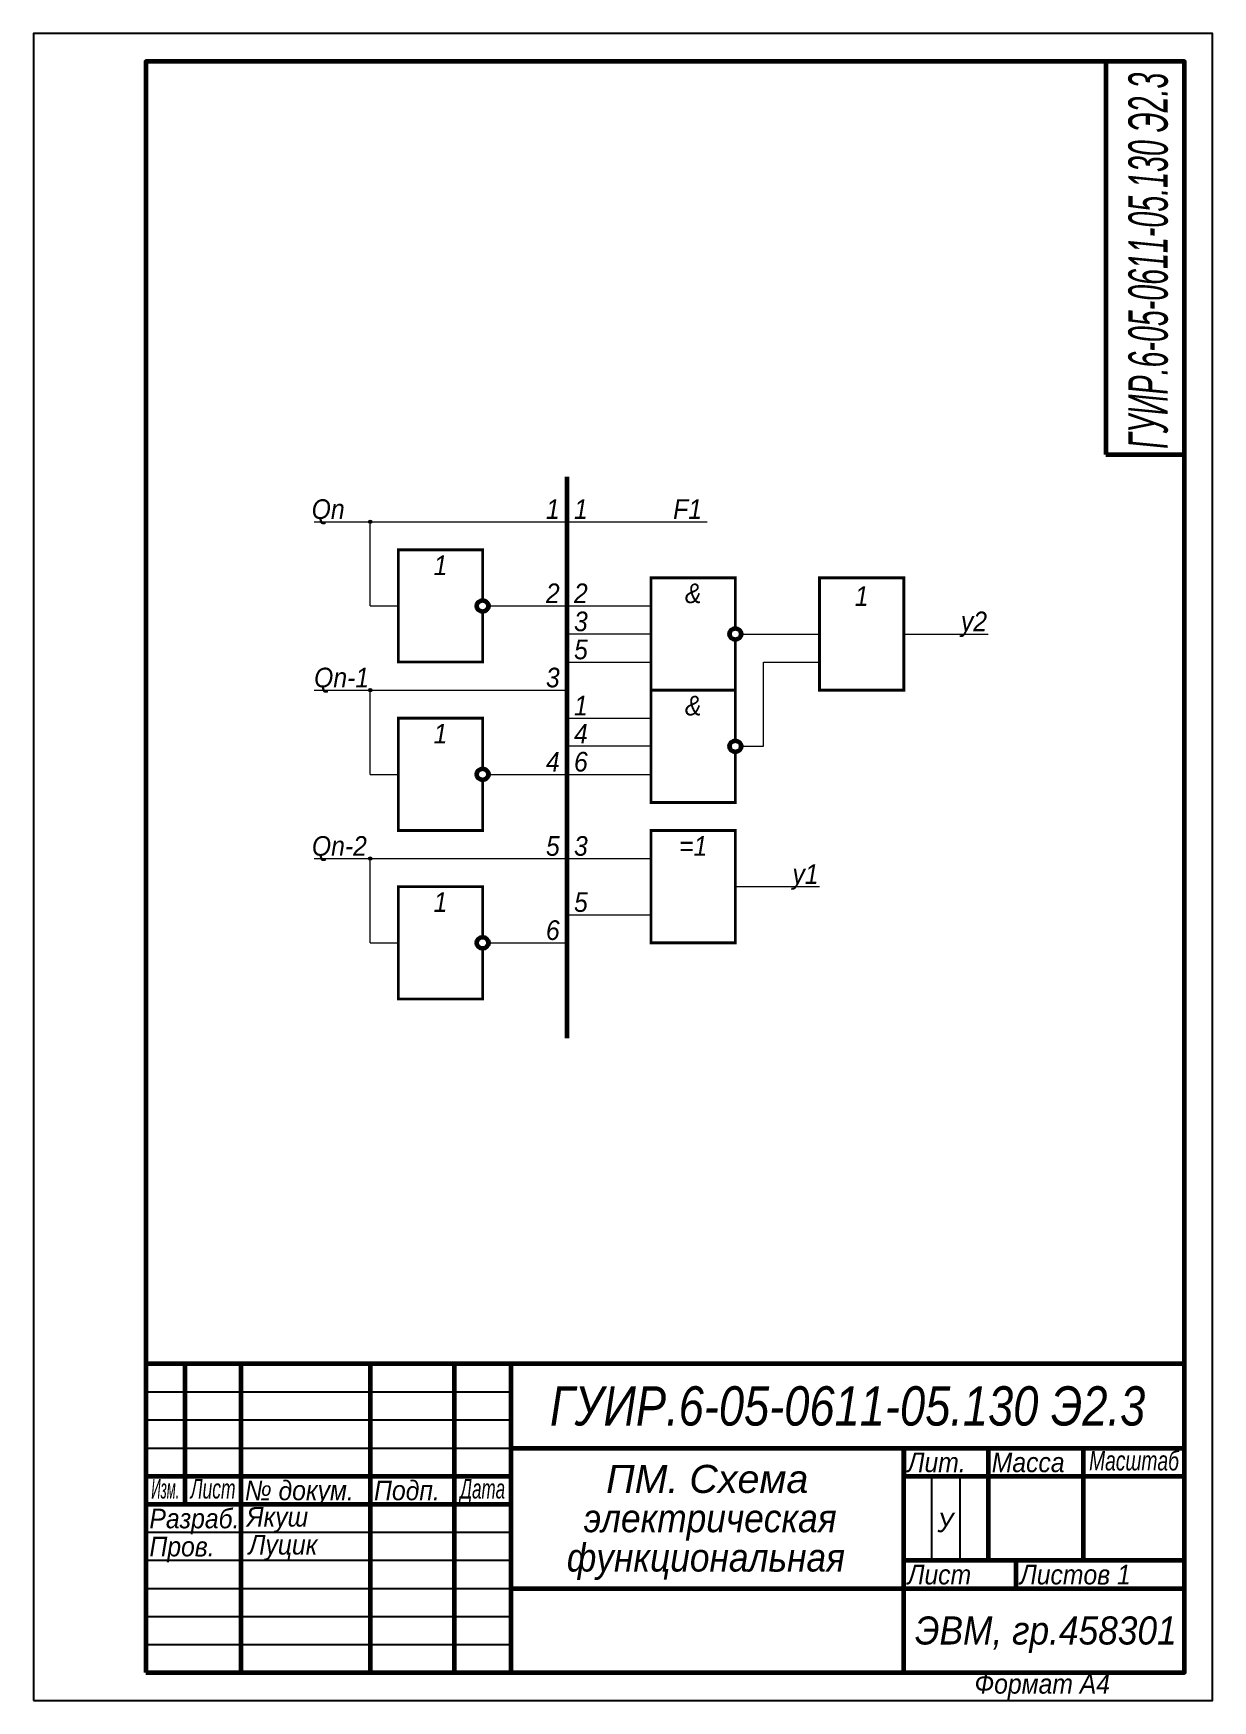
# Model space of a CAD drawing. Header units: millimetres. Extents: x 0 to 210, y 0 to 297.
import ezdxf
from ezdxf.enums import TextEntityAlignment as Align

# ---------------------------------------------------------------- set-up
doc = ezdxf.new("R2010")
doc.units = ezdxf.units.MM
doc.header["$LTSCALE"] = 0.5
doc.layers.get('0').update_dxf_attribs({"lineweight": 60})
doc.layers.get('Defpoints').update_dxf_attribs({"color": 5})
doc.layers.add('4-текст', color=7, linetype='Continuous', true_color=0x00ad00)
doc.layers.add('small', color=7, linetype='Continuous', lineweight=20)
doc.styles.get("Standard").update_dxf_attribs({"font": 'ariali.ttf', "width": 0.9})

msp = doc.modelspace()

# ---------------------------------------------------------------- hatches: boundary and pattern name
at = {"layer": 'small'}
h = msp.add_hatch(color=256, dxfattribs=at)
h.dxf.hatch_style = 1
h.paths.add_polyline_path([(60.3, 210, 1), (59.7, 210, 1)])
h = msp.add_hatch(color=256, dxfattribs=at)
h.dxf.hatch_style = 1
h.paths.add_polyline_path([(60.3, 180, 1), (59.7, 180, 1)])
h = msp.add_hatch(color=256, dxfattribs=at)
h.dxf.hatch_style = 1
h.paths.add_polyline_path([(60.3, 150, 1), (59.7, 150, 1)])

# ---------------------------------------------------------------- linework, layer by layer
for p, q in [((20, 292), (20, 278)), ((191, 292), (191, 222)), ((191, 222), (205, 222)), ((95, 218), (95, 118)), ((155, 45), (155, 40))]:
    msp.add_line(p, q)
at = {"lineweight": 60}
for p, q in [((205, 60), (20, 60)), ((27, 60), (27, 35)), ((37, 5), (37, 60)), ((60, 60), (60, 5)), ((75, 5), (75, 60)), ((85, 60), (85, 5)), ((85, 45), (205, 45)), ((155, 5), (155, 45)), ((170, 45), (170, 25)), ((187, 25), (187, 45)), ((20, 40), (85, 40)), ((155, 40), (205, 40)), ((20, 35), (85, 35)), ((155, 25), (205, 25)), ((175, 20), (175, 25)), ((85, 20), (205, 20))]:
    msp.add_line(p, q, dxfattribs=at)
at = {"lineweight": -3}
for p, q in [((20, 55), (85, 55)), ((20, 50), (85, 50)), ((20, 45), (85, 45)), ((160, 25), (160, 40)), ((165, 40), (165, 25)), ((20, 30), (85, 30)), ((20, 25), (85, 25)), ((20, 20), (85, 20)), ((20, 15), (85, 15)), ((20, 10), (85, 10))]:
    msp.add_line(p, q, dxfattribs=at)
at = {"lineweight": 60}
msp.add_lwpolyline([(20, 5), (205, 5), (205, 292), (20, 292)], close=True, dxfattribs=at)
at = {"const_width": 0.5}
for points in [[(80, 193.98), (80, 185), (65, 185), (65, 205), (80, 205), (80, 196.02)], [(125, 188.98), (125, 180), (110, 180), (110, 200), (125, 200), (125, 191.02)], [(155, 188.98), (155, 180), (140, 180), (140, 200), (155, 200), (155, 191.02)], [(125, 168.98), (125, 160), (110, 160), (110, 180), (125, 180), (125, 171.02)], [(80, 163.98), (80, 155), (65, 155), (65, 175), (80, 175), (80, 166.02)], [(80, 133.98), (80, 125), (65, 125), (65, 145), (80, 145), (80, 136.02)]]:
    msp.add_lwpolyline(points, dxfattribs=at)
at = {"ltscale": 4, "const_width": 0.5}
msp.add_lwpolyline([(110, 155), (125, 155), (125, 135), (110, 135)], close=True, dxfattribs=at)
for centre in [(80, 195), (125, 190), (125, 170), (80, 165), (80, 135)]:
    msp.add_circle(centre, 1.02)
at = {"layer": 'Defpoints'}
msp.add_lwpolyline([(0, 0), (210, 0), (210, 297), (0, 297)], close=True, dxfattribs=at)
at = {"layer": 'small'}
for p, q in [((50, 210), (95, 210)), ((60, 195), (60, 210)), ((95, 210), (120, 210)), ((60, 195), (65, 195)), ((81, 195), (95, 195)), ((95, 195), (110, 195)), ((110, 190), (95, 190)), ((126, 190), (140, 190)), ((155, 190), (170, 190)), ((95, 185), (110, 185)), ((130, 170), (130, 185)), ((130, 185), (140, 185)), ((50, 180), (95, 180)), ((60, 165), (60, 180)), ((95, 175), (110, 175)), ((110, 170), (95, 170)), ((126, 170), (130, 170)), ((60, 165), (65, 165)), ((81, 165), (95, 165)), ((95, 165), (110, 165)), ((50, 150), (95, 150)), ((60, 135), (60, 150)), ((95, 150), (110, 150)), ((125, 145), (140, 145)), ((95, 140), (110, 140)), ((60, 135), (65, 135)), ((81, 135), (95, 135))]:
    msp.add_line(p, q, dxfattribs=at)
at = {"layer": 'small', "ltscale": 4, "const_width": 0.5}
msp.add_lwpolyline([(140, 200), (155, 200), (155, 180), (140, 180)], close=True, dxfattribs=at)
at = {"layer": 'small'}
for centre in [(60, 210), (60, 180), (60, 150)]:
    msp.add_circle(centre, 0.3, dxfattribs=at)

# ---------------------------------------------------------------- texts
at = {"lineweight": -3, "width": 0.9}
msp.add_text('Формат А4', height=3.5, dxfattribs=at).set_placement((167.6, 1.25))
at = {"layer": '4-текст', "width": 0.520754}
msp.add_text('ГУИР.6-05-0611-05.130 Э2.3', height=7, rotation=90, dxfattribs=at).set_placement((202, 223), (202, 290), align=Align.FIT)
at = {"layer": '4-текст'}
for s, height, width, p, p2 in [('ГУИР.6-05-0611-05.130 Э2.3', 7, 0.823879, (92, 49), (198, 49)), ('ПМ. Схема', 5, 1.004014, (102, 37), (138, 37))]:
    msp.add_text(s, height=height, dxfattribs=dict(at, width=width)).set_placement(p, p2, align=Align.FIT)
at = {"layer": '4-текст', "lineweight": -3}
for s, width, p, p2 in [('Масштаб', 0.695632, (188, 41), (204, 41)), ('Изм.', 0.477058, (21, 36), (26, 36)), ('Лист', 0.635475, (28, 36), (36, 36)), ('Дата', 0.617556, (76, 36), (84, 36))]:
    msp.add_text(s, height=3.5, dxfattribs=dict(at, width=width)).set_placement(p, p2, align=Align.FIT)
at = {"layer": '4-текст', "lineweight": -3, "width": 0.9}
for s, p in [('Лит.', (155.67, 40.7)), ('Масса', (170.67, 40.7)), ('№ докум.', (37.67, 35.7)), ('Подп.', (60.67, 35.7)), ('Разраб.', (20.67, 30.7)), ('Пров.', (20.67, 25.7)), ('Лист', (155.67, 20.7)), ('Листов 1', (175.67, 20.7))]:
    msp.add_text(s, height=3.5, dxfattribs=at).set_placement(p)
at = {"layer": '4-текст', "width": 0.9}
for s, height, p in [('Якуш', 3.5, (38, 31)), ('электрическая', 5, (98, 30)), ('У', 3.5, (161, 30)), ('Луцик', 3.5, (38.32, 26.02)), ('функциональная', 5, (95, 23)), ('ЭВМ, гр.458301', 5, (157, 10))]:
    msp.add_text(s, height=height, dxfattribs=at).set_placement(p)
at = {"layer": 'small', "char_height": 3.5, "attachment_point": 1}
for s, heights, insert in [('\\pxqc;{\\fArial|b0|i1|c0|p34;Qn}', [0], (48, 214)), ('\\pxqc;{\\fArial|b0|i1|c0|p34;1}', [0], (88, 214)), ('\\pxqc;{\\fArial|b0|i1|c0|p34;1}', [0], (93, 214)), ('\\pxqc;{\\fArial|b0|i1|c0|p34;F1}', [0], (112, 214)), ('\\pxqc;{\\fArial|b0|i1|c0|p34;1}', [0], (68, 204)), ('\\pxqc;{\\fArial|b0|i1|c204|p34;2}', [0], (88, 199)), ('\\pxqc;{\\fArial|b0|i1|c0|p34;2}', [0], (93, 199)), ('\\pxqc;{\\fArial|b0|i1|c0|p34;&}', [0], (113, 199)), ('\\pxqc;{\\fArial|b0|i1|c0|p34;1}', [0], (143, 198.51)), ('\\pxqc;{\\fArial|b0|i1|c204|p34;3}', [3.57], (93, 194)), ('\\pxqc;{\\fArial|b0|i1|c0|p34;y2}', [0], (163, 194)), ('\\pxqc;{\\fArial|b0|i1|c204|p34;5}', [0], (93, 189)), ('{\\fArial|b0|i1|c0|p34;Qn-1}', [0], (50, 184)), ('\\pxqc;{\\fArial|b0|i1|c204|p34;3}', [0], (88, 184)), ('\\pxqc;{\\fArial|b0|i1|c204|p34;1}', [0], (93, 179)), ('\\pxqc;{\\fArial|b0|i1|c0|p34;&}', [0], (113, 179)), ('\\pxqc;{\\fArial|b0|i1|c0|p34;1}', [0], (68, 174)), ('\\pxqc;{\\fArial|b0|i1|c204|p34;4}', [0], (93, 174)), ('\\pxqc;{\\fArial|b0|i1|c204|p34;4}', [0], (88, 169)), ('\\pxqc;{\\fArial|b0|i1|c204|p34;6}', [0], (93, 169)), ('\\pxqc;{\\fArial|b0|i1|c0|p34;Qn-2}', [0], (50, 154)), ('\\pxqc;{\\fArial|b0|i1|c204|p34;5}', [0], (88, 154)), ('\\pxqc;{\\fArial|b0|i1|c0|p34;3}', [0], (93, 154)), ('\\pxqc;{\\fArial|b0|i1|c0|p34;=1}', [0], (113, 154)), ('\\pxqc;{\\fArial|b0|i1|c0|p34;y1}', [0], (133, 149)), ('\\pxqc;{\\fArial|b0|i1|c0|p34;1}', [0], (68, 144)), ('\\pxqc;{\\fArial|b0|i1|c204|p34;5}', [0], (93, 144)), ('\\pxqc;{\\fArial|b0|i1|c204|p34;6}', [0], (88, 139))]:
    msp.add_mtext_dynamic_manual_height_columns(s, width=9, gutter_width=23.05, heights=heights, dxfattribs=dict(at, insert=insert))

doc.saveas('drawing.dxf')
